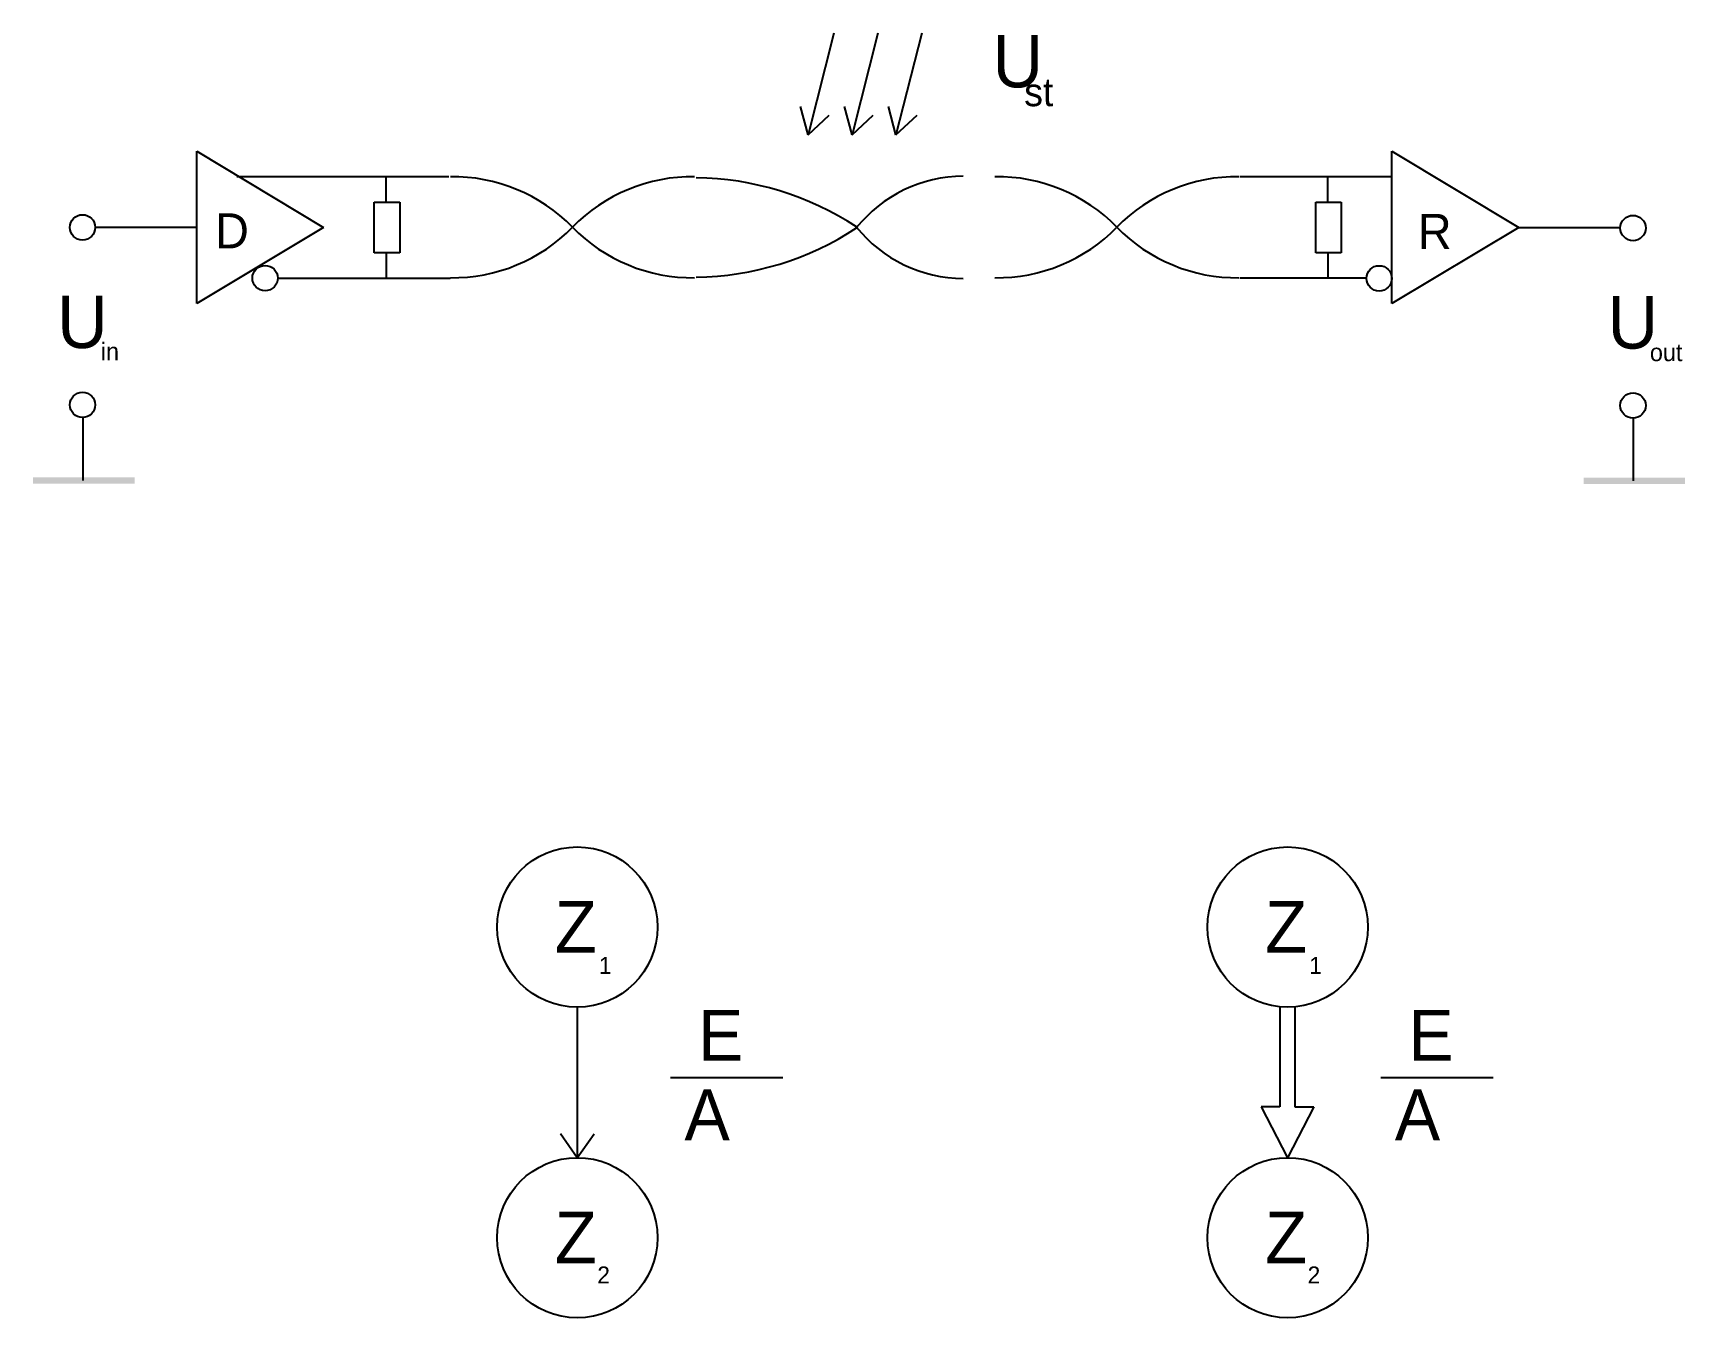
# Model space of a CAD drawing. Extents: x 0.5 to 13.5, y -0.6 to 9.5.
import ezdxf
from ezdxf.enums import TextEntityAlignment as Align

# ---------------------------------------------------------------- set-up
doc = ezdxf.new("R2010")
doc.units = 0
doc.linetypes.add('DOT', pattern=[0])
doc.layers.get('0').update_dxf_attribs({"linetype": 'CONTINUOUS'})
doc.layers.add('1', color=7, linetype='DOT')

msp = doc.modelspace()

# ---------------------------------------------------------------- linework, layer by layer
at = {"color": 0}
for p, q in [((6.823, 9.503), (6.62, 8.701)), ((7.169, 9.503), (6.966, 8.701)), ((7.516, 9.503), (7.312, 8.701)), ((6.62, 8.701), (6.56, 8.923)), ((6.966, 8.701), (6.906, 8.923)), ((7.312, 8.701), (7.253, 8.923)), ((6.62, 8.701), (6.787, 8.854)), ((6.966, 8.701), (7.133, 8.854)), ((7.312, 8.701), (7.48, 8.854)), ((1.8, 7.37), (1.8, 8.57)), ((1.8, 8.57), (2.8, 7.97)), ((11.223, 7.37), (11.223, 8.57)), ((11.223, 8.57), (12.223, 7.97)), ((2.116, 8.371), (3.787, 8.371)), ((3.294, 8.164), (3.294, 8.371)), ((11.223, 8.37), (10.023, 8.37)), ((10.717, 8.164), (10.717, 8.371)), ((3.2, 7.77), (3.2, 8.17)), ((3.2, 8.17), (3.4, 8.17)), ((3.4, 8.17), (3.4, 7.77)), ((10.623, 8.17), (10.823, 8.17)), ((10.623, 7.77), (10.623, 8.17)), ((10.823, 8.17), (10.823, 7.77)), ((1.8, 7.97), (1, 7.97)), ((2.8, 7.97), (1.8, 7.37)), ((12.223, 7.97), (11.223, 7.37)), ((12.223, 7.97), (13.023, 7.97)), ((3.4, 7.77), (3.2, 7.77)), ((3.294, 7.764), (3.294, 7.57)), ((10.823, 7.77), (10.623, 7.77)), ((10.717, 7.764), (10.717, 7.57)), ((2.435, 7.57), (3.797, 7.57)), ((11.022, 7.57), (10.023, 7.57)), ((0.902, 6.47), (0.902, 5.974)), ((13.125, 6.465), (13.125, 5.97)), ((4.8, 1.827), (4.8, 0.632)), ((10.34, 1.827), (10.34, 1.034)), ((10.458, 1.827), (10.458, 1.034)), ((5.534, 1.265), (6.421, 1.265)), ((11.134, 1.265), (12.021, 1.265)), ((10.34, 1.034), (10.192, 1.034)), ((10.192, 1.034), (10.399, 0.632)), ((10.606, 1.034), (10.399, 0.632)), ((10.458, 1.034), (10.606, 1.034)), ((4.8, 0.632), (4.669, 0.82)), ((4.8, 0.632), (4.932, 0.82))]:
    msp.add_line(p, q, dxfattribs=at)
for centre, radius in [((0.9, 7.97), 0.1), ((13.123, 7.965), 0.1), ((2.339, 7.57), 0.1), ((11.122, 7.568), 0.1), ((0.9, 6.57), 0.1), ((13.123, 6.565), 0.1), ((4.8, 2.451), 0.632), ((10.4, 2.451), 0.632), ((4.8, 0), 0.632), ((10.4, 0), 0.632)]:
    msp.add_circle(centre, radius, dxfattribs=at)
for centre, start, end in [((3.817, 7.05), 44.2581, 90.7526), ((5.708, 7.05), 89.2474, 135.7419), ((8.109, 7.05), 44.2581, 90.7526), ((9.999, 7.05), 89.2474, 135.7419), ((3.817, 8.893), 269.2474, 315.7419), ((5.708, 8.893), 224.2581, 270.7526), ((8.109, 8.893), 269.2474, 315.7419), ((9.999, 8.893), 224.2581, 270.7526)]:
    msp.add_arc(centre, 1.32, start, end, dxfattribs=at)
for points in [[(0.51, 5.999), (0.51, 5.949), (1.31, 5.999), (1.31, 5.949)], [(12.733, 5.995), (12.733, 5.945), (13.533, 5.995), (13.533, 5.945)]]:
    msp.add_trace(points, dxfattribs=at)
at = {"layer": '1', "color": 0}
for centre, radius, start, end in [((5.704, 6.005), 2.357, 56.632, 89.2024), ((7.851, 7.282), 1.092, 90.4492, 141.2062), ((5.704, 9.934), 2.357, 270.7976, 303.368), ((7.851, 8.658), 1.092, 218.7938, 269.5508)]:
    msp.add_arc(centre, radius, start, end, dxfattribs=at)

# ---------------------------------------------------------------- texts
at = {"color": 0}
for s, height, p in [('U', 0.414, (8.273, 9.074)), ('D', 0.276, (2.078, 7.805)), ('R', 0.276, (11.56, 7.8)), ('U', 0.414, (0.899, 7.018)), ('U', 0.414, (13.122, 7.014)), ('Z', 0.407, (4.788, 2.25)), ('Z', 0.407, (10.388, 2.25)), ('E', 0.4, (5.931, 1.398)), ('E', 0.4, (11.531, 1.398)), ('A', 0.4, (5.824, 0.77)), ('A', 0.4, (11.424, 0.77)), ('Z', 0.407, (4.788, -0.201)), ('Z', 0.407, (10.388, -0.201))]:
    msp.add_text(s, height=height, dxfattribs=at).set_placement(p, align=Align.CENTER)
for s, height, p in [('in', 0.138, (1.044, 6.922)), ('out', 0.138, (13.256, 6.915)), ('1', 0.134, (4.971, 2.082)), ('1', 0.134, (10.571, 2.082)), ('2', 0.134, (4.958, -0.36)), ('2', 0.134, (10.558, -0.36))]:
    msp.add_text(s, height=height, dxfattribs=at).set_placement(p)
at = {"layer": '1', "color": 0}
msp.add_text('st', height=0.2218, dxfattribs=at).set_placement((8.323, 8.926))

doc.saveas('drawing.dxf')
